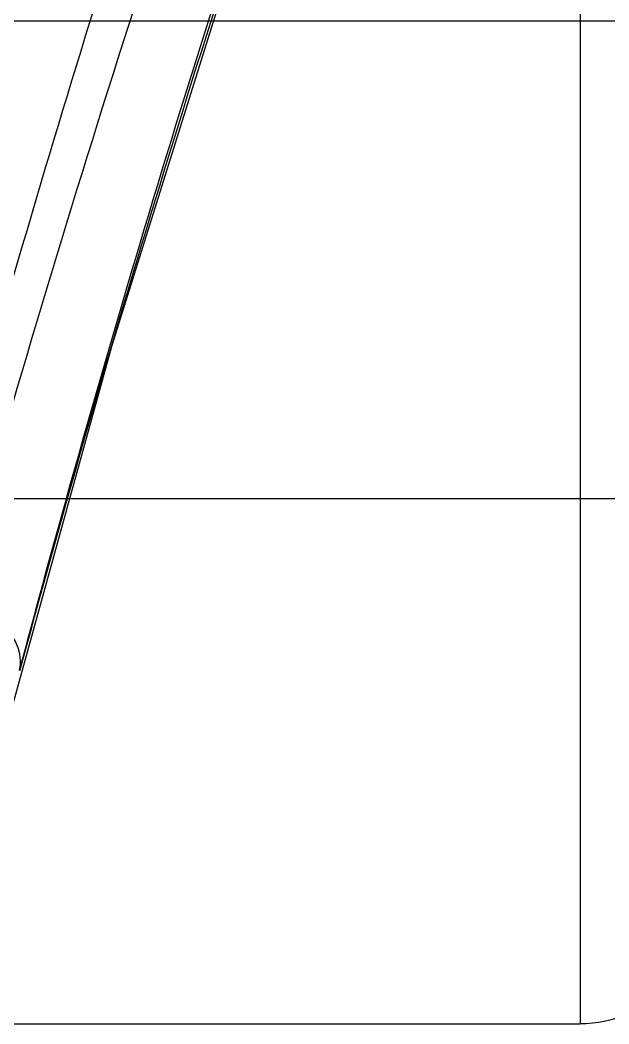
# Model space of a CAD drawing. Header units: millimetres. Extents: x 29875 to 31218, y -21313 to -20364.
# Drawn here: x 30183.998 to 30186.515, y -20648.319 to -20644.03 of the extents above; entities that cross this region are included whole.
import ezdxf

# ---------------------------------------------------------------- set-up
doc = ezdxf.new("R2010")
doc.units = ezdxf.units.MM
doc.header["$LTSCALE"] = 8
doc.layers.add('Cav-cor', color=30, linetype='Continuous')
doc.layers.add('WT', color=4, linetype='Continuous')

# ---------------------------------------------------------------- blocks, each defined once
blk = doc.blocks.new('20160903.150404')
at = {"layer": 'Cav-cor', "color": 241}
for p, q in [((-19.686, 61.499), (-19.686, 54.971)), ((-24.582, 59.255), (-16.6364, 59.255)), ((-24.582, 57.215), (-16.6154, 57.215)), ((-17.136, 54.971), (-19.686, 54.971))]:
    blk.add_line(p, q, dxfattribs=at)
blk.add_lwpolyline([(-19.0909, 62.1267), (-18.3585, 60.0225), (-17.6835, 57.8691), (-17.1357, 55.8887)], dxfattribs=at)
for centre, radius, start, end in [((-86.7426, 37.8499), 72.3883, 17.199447, 19.476984), ((-90.0755, 36.2836), 75.5444, 17.703047, 19.862725), ((-88.4235, 37.0705), 73.7426, 17.508083, 19.666553), ((-80.882, 39.2515), 65.8838, 15.822595, 17.675469), ((-79.1622, 39.9692), 64.0384, 15.622928, 17.527545), ((-77.4265, 40.7145), 62.6417, 15.272813, 17.216219), ((-74.971, 40.9611), 59.7306, 15.059976, 15.790769), ((-76.1246, 40.8328), 60.8803, 14.894617, 15.610073), ((-19.686, 55.481), 0.51, 180, 270)]:
    blk.add_arc(centre, radius, start, end, dxfattribs=at)
for points, knots in [([(-18.6981, 61.9888), (-18.5178, 61.4934), (-17.819, 59.5125), (-17.2031, 57.5017), (-16.8034, 55.98)], [0, 0, 0, 0, 0.251006, 1, 1, 1, 1]), ([(-17.2898, 56.4817), (-17.2986, 56.5171), (-17.2894, 56.5795), (-17.2465, 56.6493), (-17.1781, 56.722), (-17.0604, 56.7938), (-16.9521, 56.8264), (-16.8949, 56.8358)], [0, 0, 0, 0, 0.188684, 0.29921, 0.422315, 0.70054, 1, 1, 1, 1])]:
    blk.add_open_spline(points, degree=3, knots=knots, dxfattribs=at)

msp = doc.modelspace()

# ---------------------------------------------------------------- block references
at = {"layer": 'WT', "xscale": -1}
msp.add_blockref('20160903.150404', (30166.7061, -20703.2897), dxfattribs=at)

doc.saveas('drawing.dxf')
